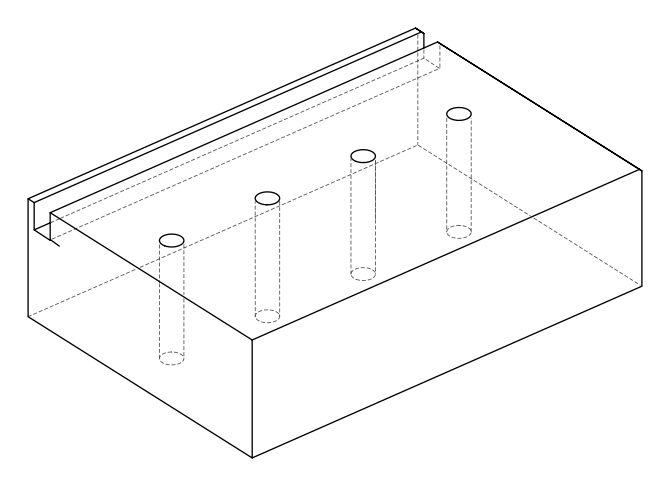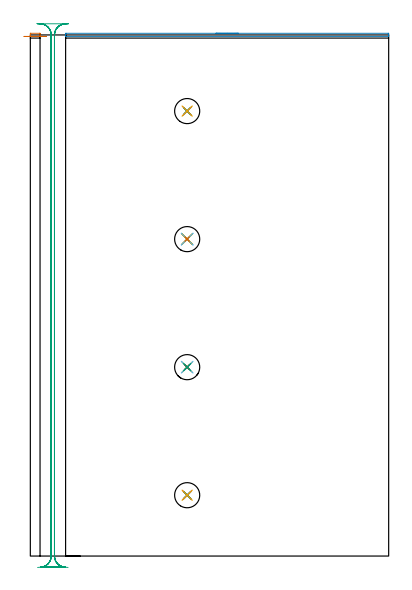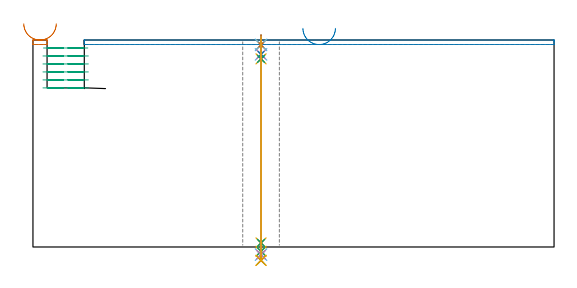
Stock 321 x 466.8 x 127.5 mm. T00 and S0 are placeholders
(PLAN: 23 operations, 18 tool changes, 22.1 min)
(1 AREA_MILL | FG_CHAMFER_SURFACE | UGT0205_001 | 0.23 min | 44 mm3)
(2 AREA_MILL_1 | FG_CHAMFER_SURFACE_1 | UGT0205_001 | 2.47 min | 1144 mm3)
(3 MILL_RECTANGULAR_SLOT | SLOT_RECTANGULAR | UGT0201_136 | Follow Part, ap 5, ae 75% | 12.41 min | 315332 mm3)
(4 SPOT_DRILL | STEP1HOLE | NXT0321_9005460120000 | 0.05 min | 226 mm3)
(5 SPOT_DRILL_1 | STEP1HOLE_1 | NXT0321_9005460120000 | 0.05 min | 139 mm3)
(6 SPOT_DRILL_2 | STEP1HOLE_2 | NXT0321_9005460120000 | 0.05 min | 226 mm3)
(7 SPOT_DRILL_3 | STEP1HOLE_3 | NXT0321_9005460120000 | 0.05 min | 183 mm3)
(8 DRILL_BLIND_HOLE_INTO_CENTER | STEP1HOLE | NXT0301_030 | 0.05 min | 155 mm3)
(9 GUN_DRILL_THROUGH_HOLE | STEP1HOLE | UGT0307_001 | 0.57 min | 2303 mm3)
(10 SPADE_DRILL_TO_ENLARGE_THROUGH_HOLE | STEP1HOLE | UGT0306_005 | 0.54 min | 18345 mm3)
(11 DRILL_TO_ENLARGE_THROUGH_HOLE | STEP1HOLE | UGT0301_054 | 0.55 min | 29627 mm3)
(12 DRILL_BLIND_HOLE_INTO_CENTER_1 | STEP1HOLE_1 | NXT0301_030 | 0.05 min | 115 mm3)
(13 GUN_DRILL_THROUGH_HOLE_1 | STEP1HOLE_1 | UGT0307_001 | 0.57 min | 2338 mm3)
(14 SPADE_DRILL_TO_ENLARGE_THROUGH_HOLE_1 | STEP1HOLE_1 | UGT0306_005 | 0.54 min | 18354 mm3)
(15 DRILL_TO_ENLARGE_THROUGH_HOLE_1 | STEP1HOLE_1 | UGT0301_054 | 0.55 min | 29637 mm3)
(16 DRILL_BLIND_HOLE_INTO_CENTER_2 | STEP1HOLE_2 | NXT0301_030 | 0.05 min | 156 mm3)
(17 GUN_DRILL_THROUGH_HOLE_2 | STEP1HOLE_2 | UGT0307_001 | 0.57 min | 2304 mm3)
(18 SPADE_DRILL_TO_ENLARGE_THROUGH_HOLE_2 | STEP1HOLE_2 | UGT0306_005 | 0.54 min | 18350 mm3)
(19 DRILL_TO_ENLARGE_THROUGH_HOLE_2 | STEP1HOLE_2 | UGT0301_054 | 0.55 min | 29634 mm3)
(20 DRILL_BLIND_HOLE_INTO_CENTER_3 | STEP1HOLE_3 | NXT0301_030 | 0.05 min | 110 mm3)
(21 GUN_DRILL_THROUGH_HOLE_3 | STEP1HOLE_3 | UGT0307_001 | 0.57 min | 2349 mm3)
(22 SPADE_DRILL_TO_ENLARGE_THROUGH_HOLE_3 | STEP1HOLE_3 | UGT0306_005 | 0.54 min | 18352 mm3)
(23 DRILL_TO_ENLARGE_THROUGH_HOLE_3 | STEP1HOLE_3 | UGT0301_054 | 0.55 min | 29632 mm3)
(TOOL UGT0205_001 | Chamfer Mill 20 x 3 x 45 deg. | D20 FL50 Z2)
(TOOL UGT0201_136 | Carbide End Mill 20.0 | D20 FL30 Z4)
(TOOL NXT0321_9005460120000 | NC Spot Drill, 142deg, 12mm, Carbide, Uncoated | D12 PA142 FL30 Z2)
(TOOL NXT0301_030 | Carbide Drill 5.9mm [860.1-0590-018A1-MM 2214] | D5.9 PA140 FL28 Z2)
(TOOL UGT0307_001 | Gun Drill 5 mm | D5 PA130 FL24 Z1)
(TOOL UGT0306_005 | Spade Drill 14.5mm | D14.5 PA132 FL10 Z2)
(TOOL UGT0301_054 | Twist Drill 22.5 mm | D22.5 PA118 FL155 Z2)
(OP 1 AREA_MILL)
G17 G21 G94 G90
T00 M6
G54
G17 G0 G90 X14.35 Y465.5 S1061 M3
G43 Z137.5 H0
G94 G1 X14.312 Z136.628 F250.
X14.198 Z135.764
X14.009 Z134.912
X13.747 Z134.08
X13.413 Z133.274
X13.01 Z132.5
X12.541 Z131.764
X12.01 Z131.072
X11.421 Z130.429
X10.778 Z129.84
X10.086 Z129.308
X9.35 Z128.84
X8.576 Z128.437
X7.77 Z128.103
X6.938 Z127.841
X6.086 Z127.652
X5.221 Z127.538
X4.35 Z127.5
X0.4
X0.01 Y465.507 Z127.493
X0. Y465.969 Z127.031
X0.001 Y467.786 Z125.214
X0.005 Y468.293 Z124.707
X0.147 Y468.297 Z124.703
X0.4 Y468.3 Z124.7
X8.3 Y468.299 Z124.701
X8.553 Y468.296 Z124.703
X8.695 Y468.293 Z124.707
X8.7 Y467.786 Z125.214
Y466.014 Z126.986
Y465.968 Z127.031
X8.69 Y465.507 Z127.493
X8.3 Y465.5 Z127.5
X4.35
X3.478 Z127.538
X2.613 Z127.652
X1.762 Z127.841
X0.93 Z128.103
X0.124 Z128.437
X-0.65 Z128.84
X-1.386 Z129.308
X-2.078 Z129.84
X-2.721 Z130.429
X-3.311 Z131.072
X-3.842 Z131.764
X-4.31 Z132.5
X-4.713 Z133.274
X-5.047 Z134.08
X-5.309 Z134.912
X-5.498 Z135.763
X-5.612 Z136.628
X-5.65 Z137.5
M5
M2
(OP 2 AREA_MILL_1)
G17 G21 G94 G90
T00 M6
G54
G17 G0 G90 X166.3 Y468.3 S1061 M3
G43 Z137.5 H0
Z134.7
G94 G1 X166.338 Z133.828 F250.
X166.452 Z132.963
X166.641 Z132.112
X166.903 Z131.28
X167.237 Z130.474
X167.64 Z129.7
X168.109 Z128.964
X168.64 Z128.272
X169.229 Z127.629
X169.872 Z127.04
X170.564 Z126.508
X171.3 Z126.04
X172.074 Z125.637
X172.88 Z125.303
X173.712 Z125.041
X174.564 Z124.852
X175.428 Z124.738
X176.3 Z124.7
X320.585 Y468.299 Z124.701
X320.998 Y468.291 Z124.705
X321. Y468.096 Z124.9
Y466.9 Z126.095
Y466.279 Z126.72
Y465.86 Z127.139
Y465.525 Z127.466
X320.991 Y465.503 Z127.488
X320.844 Y465.5 Z127.5
X31.756
X31.609 Y465.502 Z127.488
X31.6 Y465.525 Z127.466
Y465.86 Z127.139
Y466.279 Z126.72
Y466.9 Z126.095
Y468.096 Z124.9
X31.602 Y468.291 Z124.705
X32.015 Y468.3 Z124.7
X176.3
X177.172 Z124.738
X178.037 Z124.852
X178.888 Z125.041
X179.72 Z125.303
X180.526 Z125.637
X181.3 Z126.04
X182.036 Z126.508
X182.728 Z127.04
X183.371 Z127.629
X183.96 Z128.272
X184.492 Z128.964
X184.96 Z129.7
X185.363 Z130.474
X185.697 Z131.28
X185.959 Z132.112
X186.148 Z132.963
X186.262 Z133.828
X186.3 Z134.7
G0 Z137.5
M5
M2
(OP 3 MILL_RECTANGULAR_SLOT)
G17 G21 G94 G90
T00 M6
G54
G17 G0 G90 X33.817 Y-10.202 S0 M3
G43 Z137.5 H0
Z122.583
G94 G1 X30.826 Y-9.97 F250.
G2 X21.6 Y0. R10. F500.
G1 Y466.8
G2 X31.153 Y476.79 R10.
G1 Y476.8
X9.147
Y476.79
G2 X18.7 Y466.8 R10.
G1 Y0.
G2 X9.474 Y-9.97 R10.
G1 X6.483 Y-10.202 F250.
G0 Z137.5
X6.15 Y476.924
Z117.667
G1 X9.147 Y476.79
G2 X18.7 Y466.8 R10. F500.
G1 Y0.
G2 X9.147 Y-9.99 R10.
G1 Y-10.
X31.153
Y-9.99
G2 X21.6 Y0. R10.
G1 Y466.8
G2 X31.153 Y476.79 R10.
G1 X34.15 Y476.924 F250.
G0 X6.15 Z112.75
G1 X9.147 Y476.79
G2 X18.7 Y466.8 R10. F500.
G1 Y0.
G2 X9.147 Y-9.99 R10.
G1 Y-10.
X31.153
Y-9.99
G2 X21.6 Y0. R10.
G1 Y466.8
G2 X31.153 Y476.79 R10.
G1 X34.15 Y476.924 F250.
G0 X6.15 Z107.833
G1 X9.147 Y476.79
G2 X18.7 Y466.8 R10. F500.
G1 Y0.
G2 X9.147 Y-9.99 R10.
G1 Y-10.
X31.153
Y-9.99
G2 X21.6 Y0. R10.
G1 Y466.8
G2 X31.153 Y476.79 R10.
G1 X34.15 Y476.924 F250.
G0 X6.15 Z102.917
G1 X9.147 Y476.79
G2 X18.7 Y466.8 R10. F500.
G1 Y0.
G2 X9.147 Y-9.99 R10.
G1 Y-10.
X31.153
Y-9.99
G2 X21.6 Y0. R10.
G1 Y466.8
G2 X31.153 Y476.79 R10.
G1 X34.15 Y476.924 F250.
G0 X6.15 Z98.
G1 X9.147 Y476.79
G2 X18.7 Y466.8 R10. F500.
G1 Y0.
G2 X9.147 Y-9.99 R10.
G1 Y-10.
X31.153
Y-9.99
G2 X21.6 Y0. R10.
G1 Y466.8
G2 X31.153 Y476.79 R10.
G1 X34.15 Y476.924 F250.
G0 Z137.5
M5
M2
(OP 4 SPOT_DRILL)
G17 G21 G94 G90
T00 M6
G54
G17 G0 G90 X140.5 Y54.5 S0 M3
G43 Z137.5 H0
G94 G81 G98 Z124.5 F250. R130.5
G80
M5
M2
(OP 5 SPOT_DRILL_1)
G17 G21 G94 G90
T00 M6
G54
G17 G0 G90 X140.5 Y169.2 S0 M3
G43 Z137.5 H0
G94 G81 G98 Z124.5 F250. R130.5
G80
M5
M2
(OP 6 SPOT_DRILL_2)
G17 G21 G94 G90
T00 M6
G54
G17 G0 G90 X140.5 Y283.9 S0 M3
G43 Z137.5 H0
G94 G81 G98 Z124.5 F250. R130.5
G80
M5
M2
(OP 7 SPOT_DRILL_3)
G17 G21 G94 G90
T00 M6
G54
G17 G0 G90 X140.5 Y398.6 S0 M3
G43 Z137.5 H0
G94 G81 G98 Z124.5 F250. R130.5
G80
M5
M2
(OP 8 DRILL_BLIND_HOLE_INTO_CENTER)
G17 G21 G94 G90
T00 M6
G54
G17 G0 G90 X140.5 Y54.5 S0 M3
G43 Z137.5 H1
G94 G81 G98 Z118.65 F250. R129.5
G80
M5
M2
(OP 9 GUN_DRILL_THROUGH_HOLE)
G17 G21 G94 G90
T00 M6
G54
G17 G0 G90 X140.5 Y54.5 M8
G43 Z137.5 H0
Z124.96
S716 M3
G94 G1 Z115.894 F125. M26
G4 X.084
Z2.5 F250.
G4 X.084
Z-2.666 F125.
G4 X.084
M5
M9
G0 Z124.96
Z137.5
M2
(OP 10 SPADE_DRILL_TO_ENLARGE_THROUGH_HOLE)
G17 G21 G94 G90
T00 M6
G54
G17 G0 G90 X140.5 Y54.5 S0 M3
G43 Z137.5 H0
G94 G73 G98 Z-4.728 F250. Q13.223 R129.5
G80
M5
M2
(OP 11 DRILL_TO_ENLARGE_THROUGH_HOLE)
G17 G21 G94 G90
T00 M6
G54
G17 G0 G90 X140.5 Y54.5 S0 M3
G43 Z137.5 H0
G94 G73 G98 Z-8.26 F250. Q19.394 R129.5
G80
M5
M2
(OP 12 DRILL_BLIND_HOLE_INTO_CENTER_1)
G17 G21 G94 G90
T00 M6
G54
G17 G0 G90 X140.5 Y169.2 S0 M3
G43 Z137.5 H1
G94 G81 G98 Z118.65 F250. R129.5
G80
M5
M2
(OP 13 GUN_DRILL_THROUGH_HOLE_1)
G17 G21 G94 G90
T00 M6
G54
G17 G0 G90 X140.5 Y169.2 M8
G43 Z137.5 H0
Z124.96
S716 M3
G94 G1 Z115.894 F125. M26
G4 X.084
Z2.5 F250.
G4 X.084
Z-2.666 F125.
G4 X.084
M5
M9
G0 Z124.96
Z137.5
M2
(OP 14 SPADE_DRILL_TO_ENLARGE_THROUGH_HOLE_1)
G17 G21 G94 G90
T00 M6
G54
G17 G0 G90 X140.5 Y169.2 S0 M3
G43 Z137.5 H0
G94 G73 G98 Z-4.728 F250. Q13.223 R129.5
G80
M5
M2
(OP 15 DRILL_TO_ENLARGE_THROUGH_HOLE_1)
G17 G21 G94 G90
T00 M6
G54
G17 G0 G90 X140.5 Y169.2 S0 M3
G43 Z137.5 H0
G94 G73 G98 Z-8.26 F250. Q19.394 R129.5
G80
M5
M2
(OP 16 DRILL_BLIND_HOLE_INTO_CENTER_2)
G17 G21 G94 G90
T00 M6
G54
G17 G0 G90 X140.5 Y283.9 S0 M3
G43 Z137.5 H1
G94 G81 G98 Z118.65 F250. R129.5
G80
M5
M2
(OP 17 GUN_DRILL_THROUGH_HOLE_2)
G17 G21 G94 G90
T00 M6
G54
G17 G0 G90 X140.5 Y283.9 M8
G43 Z137.5 H0
Z124.96
S716 M3
G94 G1 Z115.894 F125. M26
G4 X.084
Z2.5 F250.
G4 X.084
Z-2.666 F125.
G4 X.084
M5
M9
G0 Z124.96
Z137.5
M2
(OP 18 SPADE_DRILL_TO_ENLARGE_THROUGH_HOLE_2)
G17 G21 G94 G90
T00 M6
G54
G17 G0 G90 X140.5 Y283.9 S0 M3
G43 Z137.5 H0
G94 G73 G98 Z-4.728 F250. Q13.223 R129.5
G80
M5
M2
(OP 19 DRILL_TO_ENLARGE_THROUGH_HOLE_2)
G17 G21 G94 G90
T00 M6
G54
G17 G0 G90 X140.5 Y283.9 S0 M3
G43 Z137.5 H0
G94 G73 G98 Z-8.26 F250. Q19.394 R129.5
G80
M5
M2
(OP 20 DRILL_BLIND_HOLE_INTO_CENTER_3)
G17 G21 G94 G90
T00 M6
G54
G17 G0 G90 X140.5 Y398.6 S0 M3
G43 Z137.5 H1
G94 G81 G98 Z118.65 F250. R129.5
G80
M5
M2
(OP 21 GUN_DRILL_THROUGH_HOLE_3)
G17 G21 G94 G90
T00 M6
G54
G17 G0 G90 X140.5 Y398.6 M8
G43 Z137.5 H0
Z124.96
S716 M3
G94 G1 Z115.894 F125. M26
G4 X.084
Z2.5 F250.
G4 X.084
Z-2.666 F125.
G4 X.084
M5
M9
G0 Z124.96
Z137.5
M2
(OP 22 SPADE_DRILL_TO_ENLARGE_THROUGH_HOLE_3)
G17 G21 G94 G90
T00 M6
G54
G17 G0 G90 X140.5 Y398.6 S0 M3
G43 Z137.5 H0
G94 G73 G98 Z-4.728 F250. Q13.223 R129.5
G80
M5
M2
(OP 23 DRILL_TO_ENLARGE_THROUGH_HOLE_3)
G17 G21 G94 G90
T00 M6
G54
G17 G0 G90 X140.5 Y398.6 S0 M3
G43 Z137.5 H0
G94 G73 G98 Z-8.26 F250. Q19.394 R129.5
G80
M5
M2
